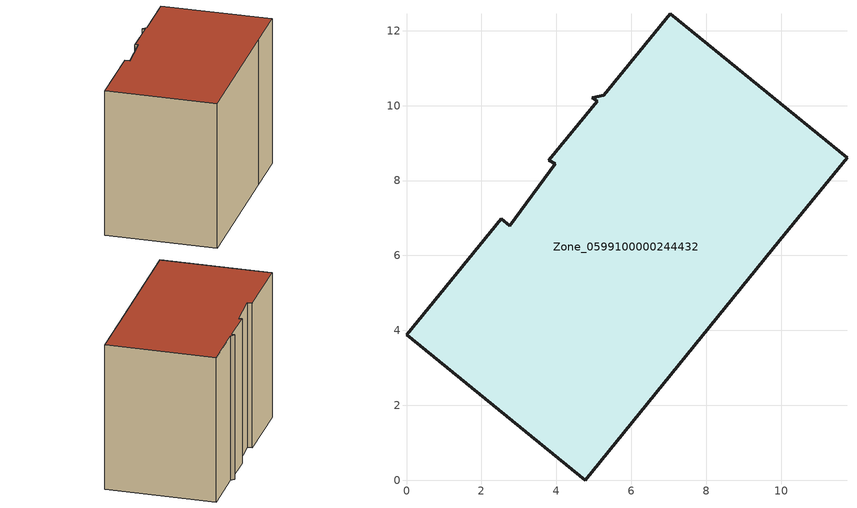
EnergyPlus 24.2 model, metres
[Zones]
Zone_0599100000244432
 floor ground (C_G): 3.8,8.54 5.09,10.11 4.96,10.21 5.27,10.27 7.04,12.45 11.76,8.61 9.96,6.41 4.77,0 0,3.88 2.53,6.98 2.75,6.8 3.97,8.45 z0
 wall outside (C_F): 11.76,8.61 7.04,12.45 5.27,10.27 4.96,10.21 5.09,10.11 3.8,8.54 3.97,8.45 2.75,6.8 2.53,6.98 0,3.88 4.77,0 9.96,6.41 11.76,8.61 z0:8.37
 roof outside (C_R): 5.09,10.11 3.8,8.54 3.97,8.45 2.75,6.8 2.53,6.98 0,3.88 4.77,0 9.96,6.41 11.76,8.61 7.04,12.45 5.27,10.27 4.96,10.21 z8.37
[BUILDING]
Pand.0599100000244432: North Axis=0; Terrain=City; Loads Convergence Tolerance Value=0.04; Temperature Convergence Tolerance Value=0.4; Solar Distribution=FullExterior; Maximum Number of Warmup Days=25; Minimum Number of Warmup Days=1
[Site:Location]
Rotterdam.The.Hague.AP_ZH_NLD Design_Conditions: Latitude=51.96; Longitude=4.45; Time Zone=1; Elevation=-4.5
[SITE:GROUNDTEMPERATURE:BUILDINGSURFACE]
18, 18, 18, 18, 18, 18, 18, 18, 18, 18, 18, 18
[MATERIAL] Thermal Absorptance=0.9; Solar Absorptance=0.7; Visible Absorptance=0.7
Name | Roughness | Thickness | Conductivity | Density | Specific Heat
G.TC.1946-1964 | MediumSmooth | 0.15 | 1 | 540 | 1210
F.TC.1946-1964 | Rough | 0.3 | 0.857143 | 1920 | 840
R.TC.1946-1964 | MediumRough | 0.2 | 0.235294 | 1500 | 1000
[CONSTRUCTION]
C_G: G.TC.1946-1964
C_F: F.TC.1946-1964
C_R: R.TC.1946-1964
[ZONE]
Zone_0599100000244432: Type=1; Multiplier=1; Ceiling Height=Autocalculate; Volume=Autocalculate; Floor Area=autocalculate; Part of Total Floor Area=Yes
[ZONEINFILTRATION:DESIGNFLOWRATE]
Infil_Zone_0599100000244432: Zone or ZoneList or Space or SpaceList=Zone_0599100000244432; Schedule=AlwaysOn; Design Flow Rate Calculation Method=Flow/Area; Flow Rate per Floor Area=0.003; Constant Term Coefficient=1; Temperature Term Coefficient=0; Velocity Term Coefficient=0; Velocity Squared Term Coefficient=0
[HVACTEMPLATE:ZONE:IDEALLOADSAIRSYSTEM]
Zone_0599100000244432: Maximum Heating Supply Air Temperature=50; Minimum Cooling Supply Air Temperature=13; Maximum Heating Supply Air Humidity Ratio=0.0156; Minimum Cooling Supply Air Humidity Ratio=0.0077; Heating Limit=NoLimit; Cooling Limit=NoLimit; Dehumidification Control Type=ConstantSensibleHeatRatio; Cooling Sensible Heat Ratio=0.7; Dehumidification Setpoint=60; Humidification Control Type=None; Humidification Setpoint=30; Outdoor Air Method=None; Outdoor Air Flow Rate per Person=0.00944; Outdoor Air Flow Rate per Zone Floor Area=0; Outdoor Air Flow Rate per Zone=0; Demand Controlled Ventilation Type=None; Outdoor Air Economizer Type=NoEconomizer; Heat Recovery Type=None; Sensible Heat Recovery Effectiveness=0.7; Latent Heat Recovery Effectiveness=0.65
[ZONECONTROL:THERMOSTAT]
ThermostatControl_Zone_0599100000244432: Zone or ZoneList=Zone_0599100000244432; Control Type Schedule=DualSetpointControlType; Control 1=Thermostat_Zone_0599100000244432; Temperature Difference Between Cutout And Setpoint=0
[THERMOSTATSETPOINT:DUALSETPOINT]
Thermostat_Zone_0599100000244432: Heating Setpoint Temperature Schedule=HeatingSetpoint_Zone_0599100000244432; Cooling Setpoint Temperature Schedule=CoolingSetpoint_Zone_0599100000244432
[SCHEDULE:COMPACT]
HeatingSetpoint_Zone_0599100000244432: Through: 12/31, For: AllDays, Until: 24:00, 21
CoolingSetpoint_Zone_0599100000244432: Through: 12/31, For: AllDays, Until: 24:00, 24
DualSetpointControlType: Through: 12/31, For: AllDays, Until: 24:00, 4
AlwaysOn: Through: 12/31, For: AllDays, Until: 24:00, 1
